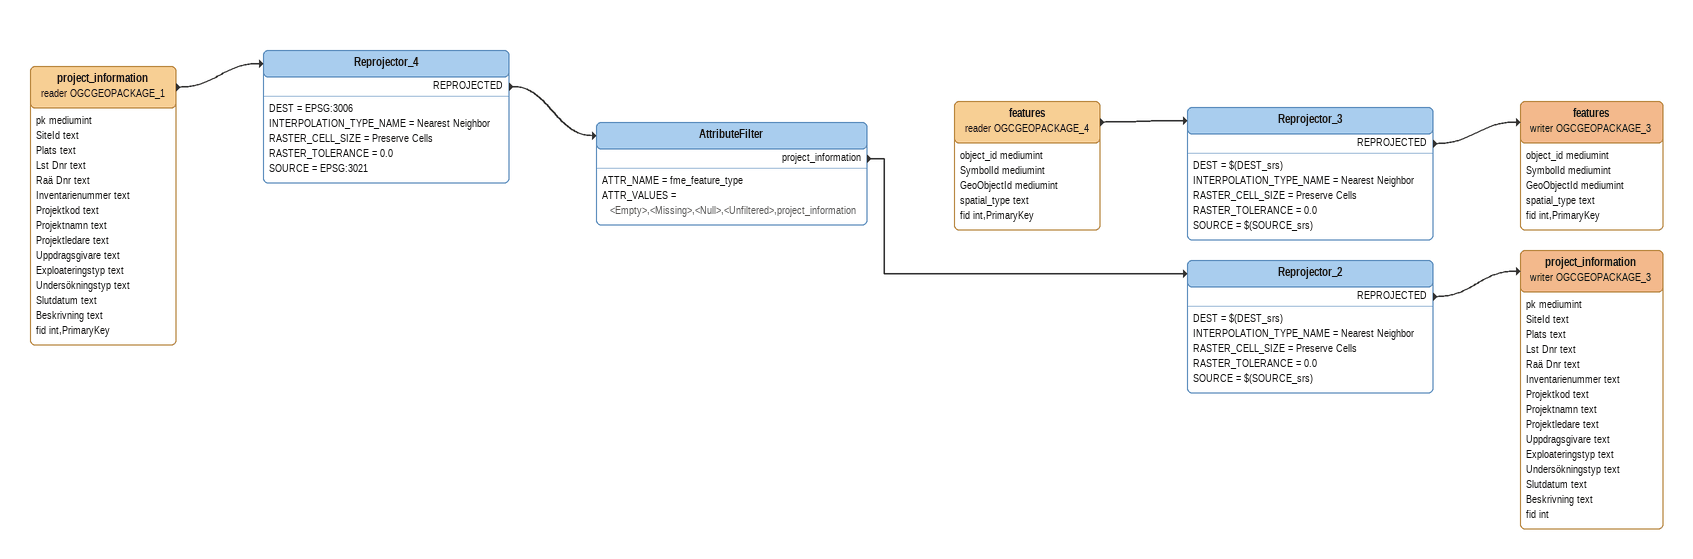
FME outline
project_information (reader OGCGEOPACKAGE_1)
    attributes: pk mediumint, SiteId text, Plats text, Lst Dnr text, Raä Dnr text, Inventarienummer text, Projektkod text, Projektnamn text, Projektledare text, Uppdragsgivare text, Exploateringstyp text, Undersökningstyp text, Slutdatum text, Beskrivning text, fid int,PrimaryKey
    -> Reprojector_4
Reprojector_4
    DEST = EPSG:3006
    INTERPOLATION_TYPE_NAME = Nearest Neighbor
    RASTER_CELL_SIZE = Preserve Cells
    RASTER_TOLERANCE = 0.0
    SOURCE = EPSG:3021
    REPROJECTED -> AttributeFilter
AttributeFilter
    ATTR_NAME = fme_feature_type
    ATTR_VALUES = <Empty>,<Missing>,<Null>,<Unfiltered>,project_information
    project_information -> Reprojector_2
Reprojector_2
    DEST = $(DEST_srs)
    INTERPOLATION_TYPE_NAME = Nearest Neighbor
    RASTER_CELL_SIZE = Preserve Cells
    RASTER_TOLERANCE = 0.0
    SOURCE = $(SOURCE_srs)
    REPROJECTED -> project_information (writer OGCGEOPACKAGE_3)
project_information (writer OGCGEOPACKAGE_3)
    attributes: pk mediumint, SiteId text, Plats text, Lst Dnr text, Raä Dnr text, Inventarienummer text, Projektkod text, Projektnamn text, Projektledare text, Uppdragsgivare text, Exploateringstyp text, Undersökningstyp text, Slutdatum text, Beskrivning text, fid int
features (reader OGCGEOPACKAGE_4)
    attributes: object_id mediumint, SymbolId mediumint, GeoObjectId mediumint, spatial_type text, fid int,PrimaryKey
    -> Reprojector_3
Reprojector_3
    DEST = $(DEST_srs)
    INTERPOLATION_TYPE_NAME = Nearest Neighbor
    RASTER_CELL_SIZE = Preserve Cells
    RASTER_TOLERANCE = 0.0
    SOURCE = $(SOURCE_srs)
    REPROJECTED -> features (writer OGCGEOPACKAGE_3)
features (writer OGCGEOPACKAGE_3)
    attributes: object_id mediumint, SymbolId mediumint, GeoObjectId mediumint, spatial_type text, fid int,PrimaryKey
